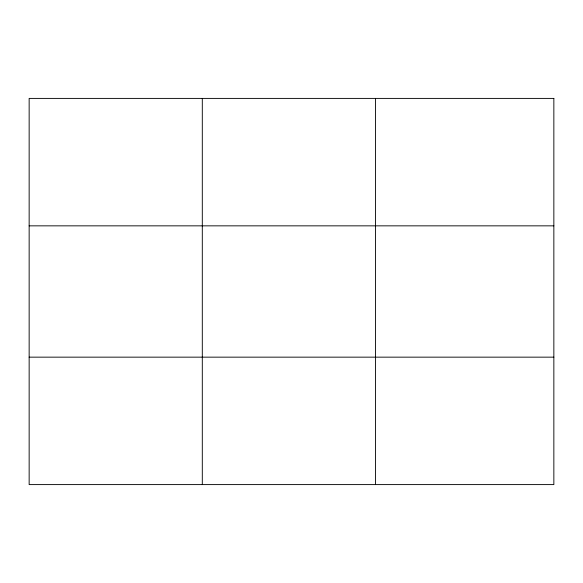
<?xml version="1.0" encoding="UTF-8"?>
<svg xmlns="http://www.w3.org/2000/svg" width="583" height="583" viewBox="0 0 583 583"><rect width="100%" height="100%" fill="white"/><g stroke="black" fill="none" stroke-linecap="round" stroke-linejoin="round"><path stroke-width="0.87" d="M202.301 484.597L202.301 98.403M375.452 484.597L375.452 98.403M29.15 225.847L553.85 225.847M29.15 357.153L553.85 357.153M553.85 98.403L553.85 484.597L29.15 484.597L29.15 98.403L553.85 98.403"/></g></svg>
